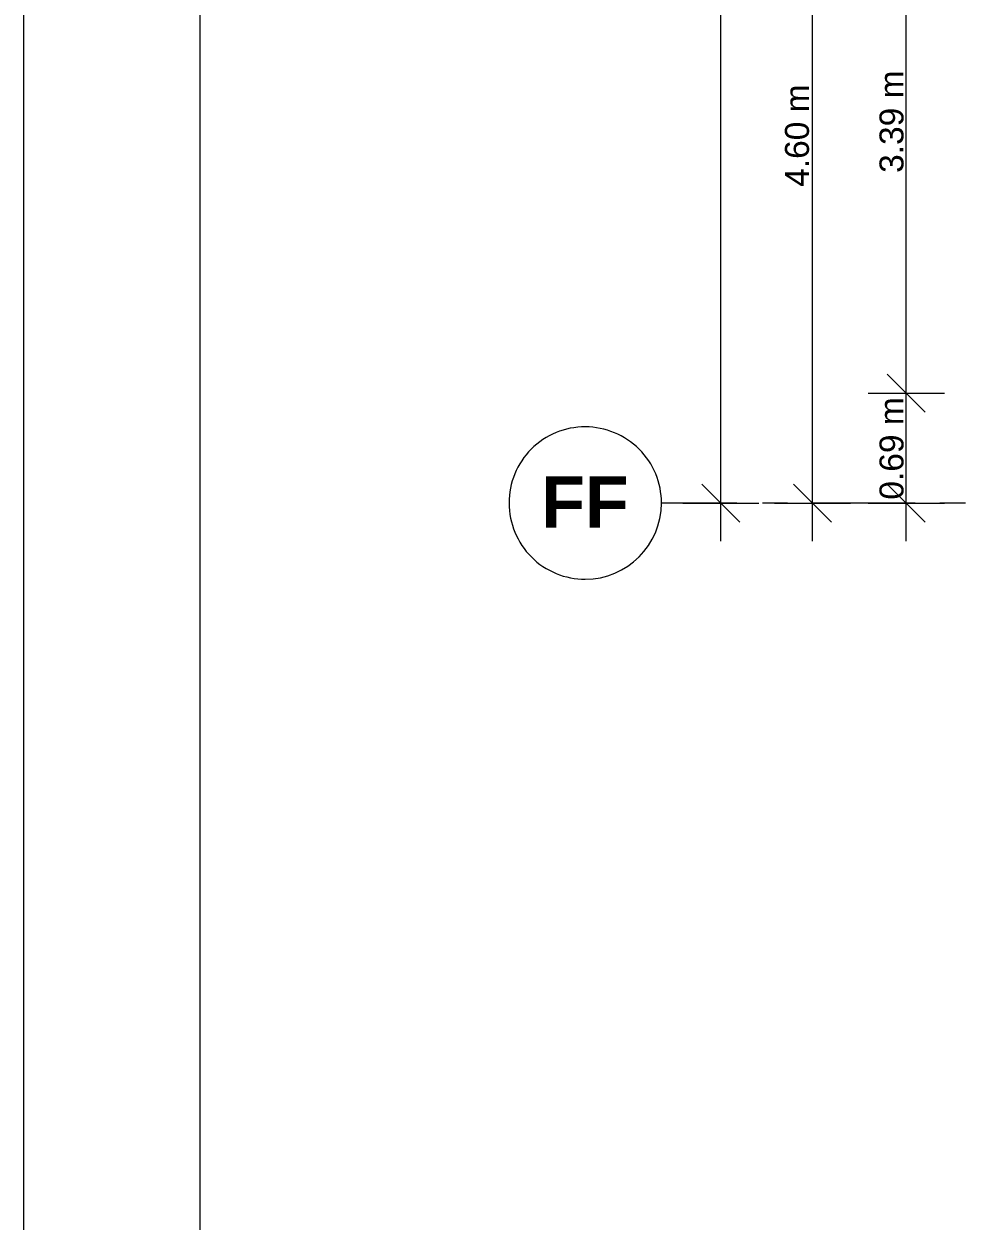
# Model space of a CAD drawing. Header units: metres. Extents: x -2 to 237, y -8 to 52.
# Drawn here: x -2.09 to 3.88, y 5.52 to 13.01 of the extents above; entities that cross this region are included whole.
import ezdxf

# ---------------------------------------------------------------- set-up
doc = ezdxf.new("R2010")
doc.units = ezdxf.units.M
for name, color, linetype, lineweight in [('HVAC - Ductos', 5, 'Continuous', 0), ('PDF2_Text', 7, 'Continuous', 0), ('pie de plano', 251, 'Continuous', 0)]:
    doc.layers.add(name, color=color, linetype=linetype, lineweight=lineweight)
doc.layers.add('PDF2_Geometry', color=7, linetype='Continuous', lineweight=0, true_color=0xaaaaaa)
doc.styles.add('PDF Helvetica', font='')
doc.styles.add('PDF Helvetica Bold', font='')
doc.styles.get('PDF Helvetica').set_extended_font_data('Helvetica')
doc.styles.get('PDF Helvetica Bold').set_extended_font_data('Helvetica', bold=True)

msp = doc.modelspace()

# ---------------------------------------------------------------- linework, layer by layer
at = {"layer": 'HVAC - Ductos', "color": 252, "lineweight": 0, "true_color": 0x939598}
for points in [[(2.2716, 9.775), (2.2716, 47.0751)], [(2.845, 9.775), (2.845, 14.6134), (2.845, 23.8227), (2.845, 33.0274), (2.845, 42.232), (2.845, 47.0751)], [(3.432, 9.775), (3.432, 10.7014), (3.432, 14.0952), (3.432, 14.6134), (3.432, 17.9202), (3.432, 23.8227), (3.432, 26.203), (3.432, 31.7111), (3.432, 33.0274), (3.432, 34.3574), (3.432, 38.9803), (3.432, 42.232), (3.432, 42.3421), (3.432, 46.0983), (3.432, 47.0751)], [(3.3127, 10.8206), (3.432, 10.7014), (3.5512, 10.5822)], [(3.1935, 10.7014), (3.432, 10.7014), (3.6705, 10.7014)], [(2.1524, 10.1327), (2.2716, 10.0134), (2.3909, 9.8942)], [(2.7257, 10.1327), (2.845, 10.0134), (2.9641, 9.8942)], [(3.3127, 10.1327), (3.432, 10.0134), (3.5512, 9.8942)], [(2.0331, 10.0134), (2.2716, 10.0134), (2.5101, 10.0134)], [(2.6065, 10.0134), (2.845, 10.0134), (3.0834, 10.0134)], [(3.1935, 10.0134), (3.432, 10.0134), (3.6705, 10.0134)]]:
    msp.add_lwpolyline(points, dxfattribs=at)
at = {"layer": 'PDF2_Geometry', "lineweight": 0}
msp.add_lwpolyline([(1.4232, 10.4904, 0.418272), (0.9462, 10.0134, 0.414666), (1.4232, 9.5365, 0.411021), (1.9002, 10.0134, 0.414637)], format="xyb", close=True, dxfattribs=at)
at = {"layer": 'PDF2_Geometry', "color": 252, "lineweight": 0, "true_color": 0x939598}
for points in [[(2.3725, 10.0134), (1.8956, 10.0134)], [(2.689, 10.0134), (2.533, 10.0134)], [(3.487, 10.0134), (2.8496, 10.0134)], [(3.8034, 10.0134), (3.6429, 10.0134)]]:
    msp.add_lwpolyline(points, dxfattribs=at)
at = {"layer": 'pie de plano', "color": 7, "lineweight": 0}
msp.add_lwpolyline([(87.9709, 52.1972), (87.9709, -7.8416), (-2.0899, -7.8416), (-2.0899, 52.1972)], close=True, dxfattribs=at)
msp.add_lwpolyline([(87.4935, 51.3854), (-0.9892, 51.3854), (-0.9892, -7.1767), (87.4935, -7.1767)], dxfattribs=at)

# ---------------------------------------------------------------- texts
at = {"layer": 'PDF2_Text', "color": 252, "lineweight": 0, "true_color": 0x939598, "char_height": 0.15017, "attachment_point": 4, "rotation": 90, "style": 'PDF Helvetica'}
for s, insert in [('3.39 m', (3.3408, 12.0804)), ('4.60 m', (2.7492, 11.9932)), ('0.69 m', (3.3408, 10.0349))]:
    msp.add_mtext(s, dxfattribs=dict(at, insert=insert))
at = {"layer": 'PDF2_Text', "color": 252, "lineweight": 0, "true_color": 0x939598, "insert": (1.1482, 10.0198), "char_height": 0.3204, "attachment_point": 4, "style": 'PDF Helvetica Bold'}
msp.add_mtext('FF', dxfattribs=at)

doc.saveas('drawing.dxf')
